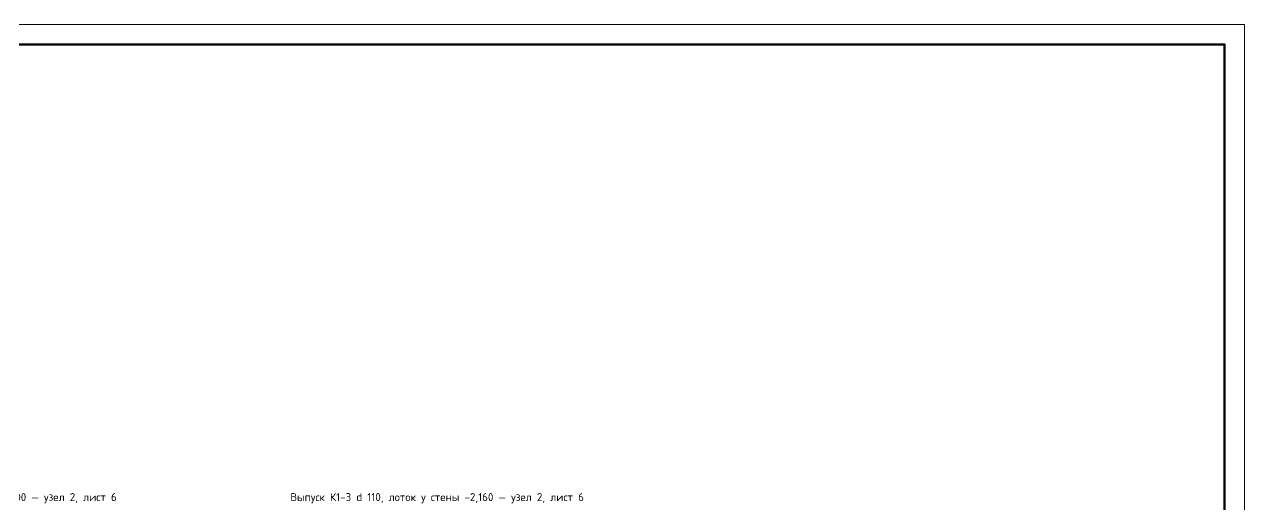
# Model space of a CAD drawing. Header units: millimetres. Extents: x 96542 to 165924, y 3859 to 52864.
# Drawn here: x 140760 to 165924, y 42958 to 52864 of the extents above; entities that cross this region are included whole.
import ezdxf
from ezdxf.enums import TextEntityAlignment as Align

# ---------------------------------------------------------------- set-up
doc = ezdxf.new("R2010")
doc.units = ezdxf.units.MM
for name, color, linetype, lineweight in [('Рамка', 7, 'Continuous', 50), ('Текст', 28, 'Continuous', 25), ('Тонкие', 8, 'Continuous', 13)]:
    doc.layers.add(name, color=color, linetype=linetype, lineweight=lineweight)
doc.styles.add('GOST', font='isocpeur.ttf', dxfattribs={"width": 0.9})

msp = doc.modelspace()

# ---------------------------------------------------------------- linework, layer by layer
at = {"layer": 'Рамка', "lineweight": 50}
msp.add_lwpolyline([(98192, 4271.5), (165512, 4271.5), (165512, 52451.5), (98192, 52451.5)], close=True, dxfattribs=at)
at = {"layer": 'Тонкие'}
msp.add_lwpolyline([(96542, 3859), (165924.5, 3859), (165924.5, 52864), (96542, 52864)], close=True, dxfattribs=at)

# ---------------------------------------------------------------- texts
at = {"layer": 'Текст', "style": 'GOST'}
for s, p in [('Выпуск К1-2 d 110, лоток у стены -2,200 — узел 2, лист 6', (139627.625, 42980.5)), ('Выпуск К1-3 d 110, лоток у стены -2,160 — узел 2, лист 6', (149271.875, 42980.5))]:
    msp.add_text(s, height=165, dxfattribs=at).set_placement(p, align=Align.BOTTOM_CENTER)

doc.saveas('drawing.dxf')
